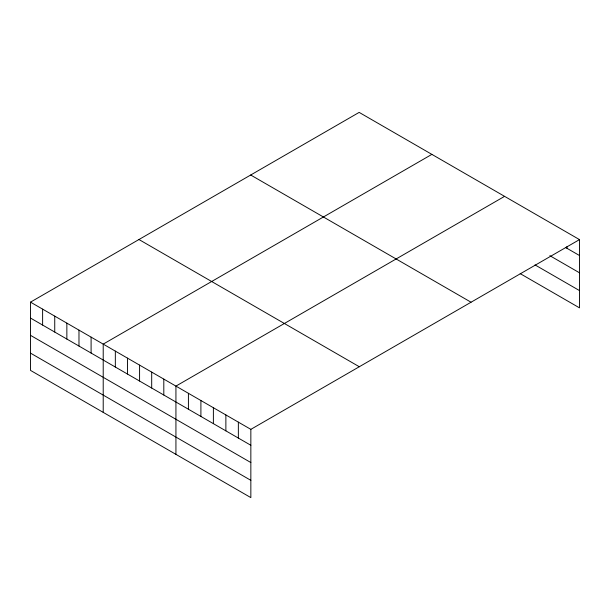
<?xml version="1.0" encoding="UTF-8"?>
<svg xmlns="http://www.w3.org/2000/svg" width="610" height="610" viewBox="0 0 610 610"><rect width="100%" height="100%" fill="white"/><g stroke="black" fill="none" stroke-linecap="round" stroke-linejoin="round"><path stroke-width="0.91" d="M30.5 302.141L250.847 429.356L250.847 497.608L30.5 370.392L30.5 302.141L359.153 112.392L579.5 239.608L579.5 307.859L520.193 273.623M431.865 154.376L103.212 344.116L103.212 412.375M504.584 196.351L175.932 386.099L175.932 454.351M250.847 429.356L579.5 239.608M565.455 247.424L579.5 255.529M549.846 255.681L579.5 272.8M535.016 264.908L579.5 290.589M250.695 175.009L471.042 302.224M138.958 239.524L359.305 366.74M30.5 318.062L250.847 445.277M30.5 335.332L250.847 462.548M30.5 353.121L250.847 480.337M567.01 246.448L567.01 248.323M238.358 422.143L238.358 438.064M225.875 414.937L225.875 430.858M213.386 407.724L213.386 423.653M200.904 400.518L200.904 416.439M188.414 393.313L188.414 409.234M163.808 379.107L163.808 395.028M151.692 372.108L151.692 388.029M139.576 365.108L139.576 381.029M127.452 358.116L127.452 374.037M115.336 351.116L115.336 367.037M91.096 337.124L91.096 353.045M78.98 330.124L78.98 346.045M66.856 323.132L66.856 339.053M54.74 316.132L54.74 332.053M42.616 309.133L42.616 325.054"/></g></svg>
